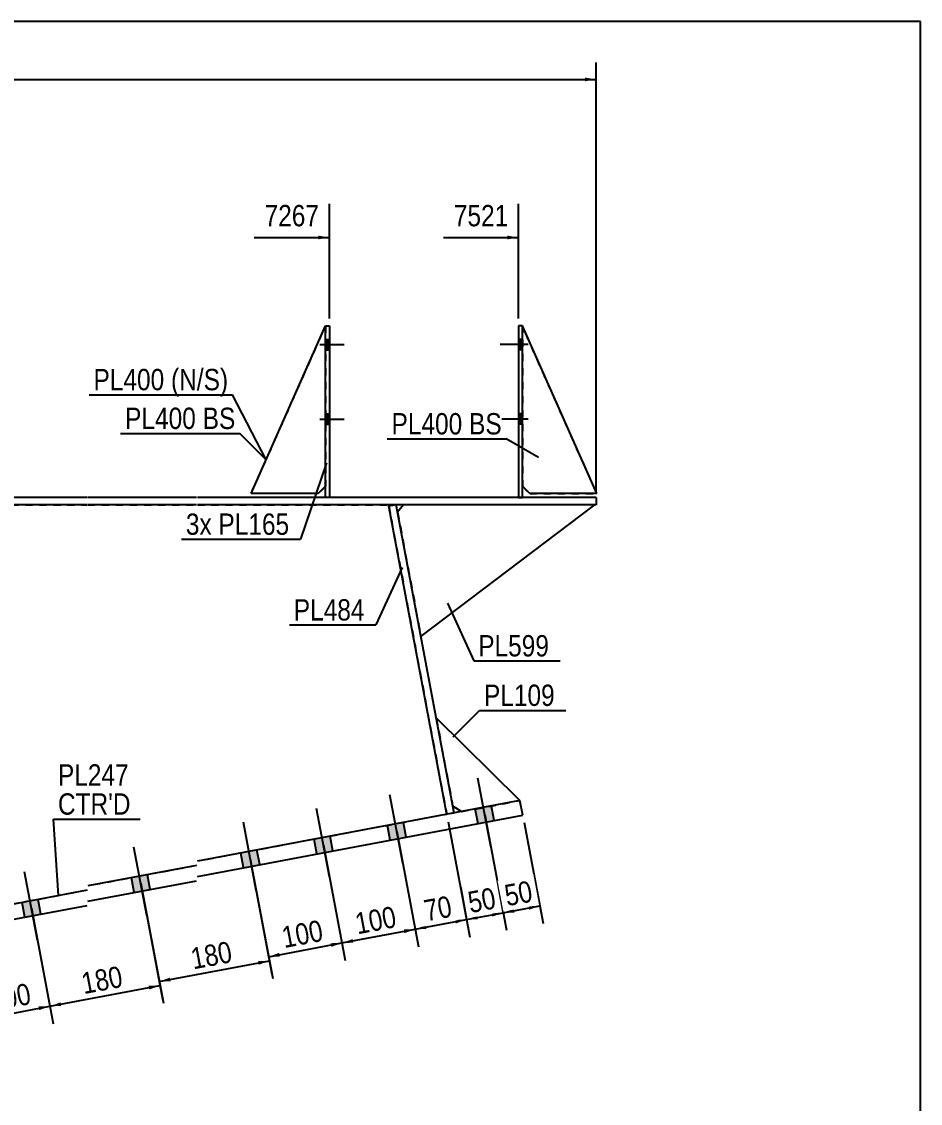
# Model space of a CAD drawing. Header units: millimetres. Extents: x -51 to 352, y -197 to 80.
# Drawn here: x 231.4 to 352, y -65.3 to 79.8 of the extents above; entities that cross this region are included whole.
import ezdxf

# ---------------------------------------------------------------- set-up
doc = ezdxf.new("R2010")
doc.units = ezdxf.units.MM
doc.linetypes.add('DXK_LINE_DOT1', pattern=[1.8814, 0.9407, -0.9407])
doc.styles.add('Arial Narrow', font='ARIALN.TTF', dxfattribs={"height": 0.2})

# ---------------------------------------------------------------- blocks, each defined once
blk = doc.blocks.new('Unknown-627306564-1201')
at = {"color": 5, "linetype": 'Continuous'}
for p, q in [((352, 79.83), (-48, 79.83)), ((352, -197.17), (352, 79.83))]:
    blk.add_line(p, q, dxfattribs=at)
blk = doc.blocks.new('Part-627306564-2026 - 1436')
at = {"color": 2, "linetype": 'Continuous'}
for p, q in [((298.61, 39), (298.11, 39)), ((298.11, 39), (298.11, 16)), ((298.61, 16), (298.61, 39)), ((298.11, 16), (298.61, 16))]:
    blk.add_line(p, q, dxfattribs=at)
blk = doc.blocks.new('Part-627306564-1962 - 1436')
at = {"color": 2, "linetype": 'Continuous'}
for p, q in [((298.29, -24.7), (255.01, -32.83)), ((298.66, -26.66), (298.29, -24.7)), ((255.01, -34.86), (298.66, -26.66)), ((254.91, -33.41), (240.33, -36.15)), ((240.33, -38.18), (254.91, -35.45)), ((240.23, -36.73), (196.21, -45)), ((196.58, -46.97), (240.23, -38.77)), ((196.21, -45), (196.58, -46.97))]:
    blk.add_line(p, q, dxfattribs=at)
blk = doc.blocks.new('Bolt-627306564-1440 - 1436')
at = {"linetype": 'Continuous'}
for points in [[(298.61, 35.8), (298.61, 37.2), (298.11, 37.2), (298.11, 35.8)], [(298.61, 35.8), (298.61, 37.2), (298.11, 37.2), (298.11, 35.8)], [(298.61, 35.8), (298.61, 37.2), (298.11, 37.2), (298.11, 35.8)], [(298.61, 25.8), (298.61, 27.2), (298.11, 27.2), (298.11, 25.8)], [(298.61, 25.8), (298.61, 27.2), (298.11, 27.2), (298.11, 25.8)], [(298.61, 25.8), (298.61, 27.2), (298.11, 27.2), (298.11, 25.8)]]:
    blk.add_hatch(color=3, dxfattribs=at).paths.add_polyline_path(points)
at = {"color": 3, "linetype": 'Continuous'}
for p, q in [((299.41, 36.5), (295.61, 36.5)), ((299.41, 36.5), (295.61, 36.5)), ((299.41, 36.5), (295.61, 36.5)), ((298.61, 37.2), (298.11, 37.2)), ((298.61, 37.2), (298.11, 37.2)), ((298.61, 37.2), (298.11, 37.2)), ((298.61, 35.8), (298.11, 35.8)), ((298.61, 35.8), (298.11, 35.8)), ((298.61, 35.8), (298.11, 35.8)), ((299.41, 26.5), (295.61, 26.5)), ((299.41, 26.5), (295.61, 26.5)), ((299.41, 26.5), (295.61, 26.5)), ((298.61, 27.2), (298.11, 27.2)), ((298.61, 27.2), (298.11, 27.2)), ((298.61, 27.2), (298.11, 27.2)), ((298.61, 25.8), (298.11, 25.8)), ((298.61, 25.8), (298.11, 25.8)), ((298.61, 25.8), (298.11, 25.8))]:
    blk.add_line(p, q, dxfattribs=at)
blk = doc.blocks.new('Part-627306564-1940 - 1436')
at = {"color": 2, "linetype": 'Continuous'}
for p, q in [((282.68, 15), (281.86, 14.02)), ((285, -2.69), (308.32, 15))]:
    blk.add_line(p, q, dxfattribs=at)
at = {"color": 7, "linetype": 'DXK_LINE_DOT1'}
for p, q in [((308.32, 15), (282.68, 15)), ((281.86, 14.02), (285, -2.69))]:
    blk.add_line(p, q, dxfattribs=at)
blk = doc.blocks.new('Bolt-627306564-1439 - 1436')
at = {"linetype": 'Continuous'}
for points in [[(272.72, 35.8), (272.72, 37.2), (272.22, 37.2), (272.22, 35.8)], [(272.72, 35.8), (272.72, 37.2), (272.22, 37.2), (272.22, 35.8)], [(272.72, 35.8), (272.72, 37.2), (272.22, 37.2), (272.22, 35.8)], [(272.72, 25.8), (272.72, 27.2), (272.22, 27.2), (272.22, 25.8)], [(272.72, 25.8), (272.72, 27.2), (272.22, 27.2), (272.22, 25.8)], [(272.72, 25.8), (272.72, 27.2), (272.22, 27.2), (272.22, 25.8)]]:
    blk.add_hatch(color=3, dxfattribs=at).paths.add_polyline_path(points)
at = {"color": 3, "linetype": 'Continuous'}
for p, q in [((271.42, 36.5), (274.72, 36.5)), ((271.42, 36.5), (274.72, 36.5)), ((271.42, 36.5), (274.72, 36.5)), ((272.22, 37.2), (272.72, 37.2)), ((272.22, 37.2), (272.72, 37.2)), ((272.22, 37.2), (272.72, 37.2)), ((272.22, 35.8), (272.72, 35.8)), ((272.22, 35.8), (272.72, 35.8)), ((272.22, 35.8), (272.72, 35.8)), ((271.42, 26.5), (274.72, 26.5)), ((271.42, 26.5), (274.72, 26.5)), ((271.42, 26.5), (274.72, 26.5)), ((272.22, 27.2), (272.72, 27.2)), ((272.22, 27.2), (272.72, 27.2)), ((272.22, 27.2), (272.72, 27.2)), ((272.22, 25.8), (272.72, 25.8)), ((272.22, 25.8), (272.72, 25.8)), ((272.22, 25.8), (272.72, 25.8))]:
    blk.add_line(p, q, dxfattribs=at)
blk = doc.blocks.new('Part-627306564-1506 - 1436')
at = {"color": 7, "linetype": 'DXK_LINE_DOT1'}
for p, q in [((298.61, 39), (298.61, 17.5)), ((308.61, 16.5), (298.61, 39)), ((298.61, 17.5), (299.61, 16.5)), ((299.61, 16.5), (308.61, 16.5))]:
    blk.add_line(p, q, dxfattribs=at)
blk = doc.blocks.new('Bolt-627306564-1451 - 1436')
at = {"linetype": 'Continuous'}
for points in [[(294.46, -25.42), (292.29, -25.82), (292.66, -27.79), (294.83, -27.38)], [(294.46, -25.42), (292.29, -25.82), (292.66, -27.79), (294.83, -27.38)], [(282.66, -27.63), (280.5, -28.04), (280.87, -30), (283.03, -29.6)], [(282.66, -27.63), (280.5, -28.04), (280.87, -30), (283.03, -29.6)], [(272.83, -29.48), (270.67, -29.88), (271.04, -31.85), (273.2, -31.44)], [(272.83, -29.48), (270.67, -29.88), (271.04, -31.85), (273.2, -31.44)], [(263.01, -31.32), (260.84, -31.73), (261.21, -33.69), (263.37, -33.29)], [(263.01, -31.32), (260.84, -31.73), (261.21, -33.69), (263.37, -33.29)], [(248.33, -34.65), (246.17, -35.05), (246.54, -37.02), (248.7, -36.61)], [(248.33, -34.65), (246.17, -35.05), (246.54, -37.02), (248.7, -36.61)], [(233.66, -37.97), (231.49, -38.37), (231.86, -40.34), (234.03, -39.93)], [(233.66, -37.97), (231.49, -38.37), (231.86, -40.34), (234.03, -39.93)], [(223.83, -39.81), (221.67, -40.22), (222.04, -42.19), (224.2, -41.78)], [(223.83, -39.81), (221.67, -40.22), (222.04, -42.19), (224.2, -41.78)], [(214, -41.66), (211.84, -42.07), (212.21, -44.03), (214.37, -43.62)], [(214, -41.66), (211.84, -42.07), (212.21, -44.03), (214.37, -43.62)], [(202.21, -43.87), (200.04, -44.28), (200.41, -46.25), (202.58, -45.84)], [(202.21, -43.87), (200.04, -44.28), (200.41, -46.25), (202.58, -45.84)]]:
    blk.add_hatch(color=3, dxfattribs=at).paths.add_polyline_path(points)
at = {"color": 3, "linetype": 'Continuous'}
for p, q in [((294.36, -30.87), (292.64, -21.69)), ((294.36, -30.87), (292.64, -21.69)), ((282.57, -33.08), (280.84, -23.9)), ((282.57, -33.08), (280.84, -23.9)), ((272.74, -34.93), (271.01, -25.75)), ((272.74, -34.93), (271.01, -25.75)), ((292.66, -27.79), (292.29, -25.82)), ((292.66, -27.79), (292.29, -25.82)), ((294.83, -27.38), (294.46, -25.42)), ((294.83, -27.38), (294.46, -25.42)), ((262.91, -36.77), (261.19, -27.59)), ((262.91, -36.77), (261.19, -27.59)), ((280.87, -30), (280.5, -28.04)), ((280.87, -30), (280.5, -28.04)), ((283.03, -29.6), (282.66, -27.63)), ((283.03, -29.6), (282.66, -27.63)), ((271.04, -31.85), (270.67, -29.88)), ((271.04, -31.85), (270.67, -29.88)), ((273.2, -31.44), (272.83, -29.48)), ((273.2, -31.44), (272.83, -29.48)), ((248.24, -40.1), (246.51, -30.92)), ((248.24, -40.1), (246.51, -30.92)), ((261.21, -33.69), (260.84, -31.73)), ((261.21, -33.69), (260.84, -31.73)), ((263.37, -33.29), (263.01, -31.32)), ((263.37, -33.29), (263.01, -31.32)), ((233.56, -43.42), (231.84, -34.24)), ((233.56, -43.42), (231.84, -34.24)), ((248.7, -36.61), (248.33, -34.65)), ((248.7, -36.61), (248.33, -34.65)), ((223.73, -45.26), (222.01, -36.09)), ((223.73, -45.26), (222.01, -36.09)), ((246.54, -37.02), (246.17, -35.05)), ((246.54, -37.02), (246.17, -35.05)), ((213.9, -47.11), (212.18, -37.93)), ((213.9, -47.11), (212.18, -37.93)), ((231.86, -40.34), (231.49, -38.37)), ((231.86, -40.34), (231.49, -38.37)), ((234.03, -39.93), (233.66, -37.97)), ((234.03, -39.93), (233.66, -37.97)), ((202.11, -49.33), (200.39, -40.15)), ((202.11, -49.33), (200.39, -40.15)), ((222.04, -42.19), (221.67, -40.22)), ((222.04, -42.19), (221.67, -40.22)), ((224.2, -41.78), (223.83, -39.81)), ((224.2, -41.78), (223.83, -39.81)), ((212.21, -44.03), (211.84, -42.07)), ((212.21, -44.03), (211.84, -42.07)), ((214.37, -43.62), (214, -41.66)), ((214.37, -43.62), (214, -41.66)), ((200.41, -46.25), (200.04, -44.28)), ((200.41, -46.25), (200.04, -44.28)), ((202.58, -45.84), (202.21, -43.87)), ((202.58, -45.84), (202.21, -43.87))]:
    blk.add_line(p, q, dxfattribs=at)
blk = doc.blocks.new('Part-627306564-1614 - 1436')
at = {"color": 2, "linetype": 'Continuous'}
for p, q in [((308.61, 16.5), (298.61, 39)), ((299.61, 16.5), (298.61, 17.5)), ((308.61, 16.5), (299.61, 16.5))]:
    blk.add_line(p, q, dxfattribs=at)
blk = doc.blocks.new('Part-627306564-1705 - 1436')
at = {"color": 2, "linetype": 'Continuous'}
for p, q in [((262.22, 16.5), (272.22, 39)), ((272.22, 17.5), (271.22, 16.5)), ((271.22, 16.5), (262.22, 16.5))]:
    blk.add_line(p, q, dxfattribs=at)
at = {"color": 7, "linetype": 'DXK_LINE_DOT1'}
blk.add_line((272.22, 39), (272.22, 17.5), dxfattribs=at)
blk = doc.blocks.new('Part-627306564-1764 - 1436')
at = {"color": 2, "linetype": 'Continuous'}
for p, q in [((100.1, 16), (100.1, 15)), ((118.89, 16), (100.1, 16)), ((135.1, 16), (119.39, 16)), ((145.24, 16), (135.2, 16)), ((160.34, 16), (145.34, 16)), ((167.14, 16), (160.84, 16)), ((182.24, 16), (167.24, 16)), ((189.04, 16), (182.74, 16)), ((208.35, 16), (189.14, 16)), ((240.23, 16), (208.85, 16)), ((254.91, 16), (240.33, 16)), ((272.22, 16), (255.01, 16)), ((298.11, 16), (272.72, 16)), ((308.5, 16), (298.61, 16)), ((308.5, 16), (308.5, 15)), ((135.1, 15), (100.1, 15)), ((145.24, 15), (135.2, 15)), ((167.14, 15), (145.34, 15)), ((189.04, 15), (167.24, 15)), ((240.23, 15), (189.14, 15)), ((254.91, 15), (240.33, 15)), ((308.5, 15), (255.01, 15))]:
    blk.add_line(p, q, dxfattribs=at)
at = {"color": 7, "linetype": 'DXK_LINE_DOT1'}
for p, q in [((119.39, 16), (118.89, 16)), ((160.84, 16), (160.34, 16)), ((182.74, 16), (182.24, 16)), ((208.85, 16), (208.35, 16)), ((272.72, 16), (272.22, 16)), ((298.61, 16), (298.11, 16))]:
    blk.add_line(p, q, dxfattribs=at)
blk = doc.blocks.new('Part-627306564-1808 - 1436')
at = {"color": 2, "linetype": 'Continuous'}
for p, q in [((196.21, 15), (196.21, 9.18)), ((280.66, 15), (280.69, 14.82)), ((196.21, -45), (196.21, 3.76))]:
    blk.add_line(p, q, dxfattribs=at)
at = {"color": 7, "linetype": 'DXK_LINE_DOT1'}
for p, q in [((196.21, 15), (240.23, 15)), ((240.33, 15), (254.91, 15)), ((255.01, 15), (280.66, 15)), ((280.69, 14.82), (288.46, -26.54)), ((288.46, -26.54), (255.01, -32.83)), ((254.91, -33.41), (240.33, -36.15)), ((240.23, -36.73), (196.21, -45))]:
    blk.add_line(p, q, dxfattribs=at)
blk = doc.blocks.new('Part-627306564-1874 - 1436')
at = {"color": 2, "linetype": 'Continuous'}
for p, q in [((281.68, 15), (280.69, 14.82)), ((288.46, -26.54), (280.69, 14.82)), ((289.44, -26.36), (281.68, 15))]:
    blk.add_line(p, q, dxfattribs=at)
at = {"color": 7, "linetype": 'DXK_LINE_DOT1'}
blk.add_line((289.44, -26.36), (288.46, -26.54), dxfattribs=at)
blk = doc.blocks.new('Part-627306564-1984 - 1436')
at = {"color": 2, "linetype": 'Continuous'}
for p, q in [((298.29, -24.7), (287.04, -13.58)), ((289.26, -25.38), (290.43, -26.17))]:
    blk.add_line(p, q, dxfattribs=at)
at = {"color": 7, "linetype": 'DXK_LINE_DOT1'}
for p, q in [((287.04, -13.58), (289.26, -25.38)), ((290.43, -26.17), (298.29, -24.7))]:
    blk.add_line(p, q, dxfattribs=at)
blk = doc.blocks.new('Part-627306564-2021 - 1436')
at = {"color": 2, "linetype": 'Continuous'}
for p, q in [((272.22, 16), (272.22, 39)), ((272.22, 39), (272.72, 39)), ((272.72, 39), (272.72, 16)), ((272.72, 16), (272.22, 16))]:
    blk.add_line(p, q, dxfattribs=at)
blk = doc.blocks.new('Part-627306564-7033 - 1436')
at = {"color": 7, "linetype": 'DXK_LINE_DOT1'}
for p, q in [((262.22, 16.5), (272.22, 39)), ((272.22, 17.5), (271.22, 16.5)), ((271.22, 16.5), (262.22, 16.5))]:
    blk.add_line(p, q, dxfattribs=at)
blk = doc.blocks.new('StraightDimension-627306564-6769 - 1436')
at = {"linetype": 'Continuous'}
for points in [[(263.16, -46.22), (264.68, -46.19), (263.25, -46.72)], [(251.42, -48.94), (249.9, -48.97), (251.33, -48.45)]]:
    blk.add_hatch(color=7, dxfattribs=at).paths.add_polyline_path(points)
at = {"color": 7, "linetype": 'Continuous'}
for p, q in [((262.11, -32.51), (265.12, -48.55)), ((247.43, -35.83), (250.34, -51.33)), ((249.9, -48.97), (264.68, -46.19))]:
    blk.add_line(p, q, dxfattribs=at)
at = {"color": 0}
blk.add_wipeout([(260.55, -46.82), (259.77, -42.69), (253.2, -43.92), (253.98, -48.05)], dxfattribs=at)
at = {"color": 3, "style": 'Arial Narrow'}
blk.add_text('180', height=2.863, rotation=10.6341, dxfattribs=at).set_placement((254.46, -47.35))
blk = doc.blocks.new('StraightDimension-627306564-6765 - 1436')
at = {"linetype": 'Continuous'}
for points in [[(292.63, -40.63), (291.11, -40.66), (292.54, -40.14)], [(294.51, -39.77), (296.03, -39.74), (294.6, -40.26)]]:
    blk.add_hatch(color=7, dxfattribs=at).paths.add_polyline_path(points)
at = {"color": 7, "linetype": 'Continuous'}
for p, q in [((288.65, -27.53), (291.56, -43.02)), ((293.56, -26.6), (296.47, -42.1)), ((291.11, -40.66), (296.03, -39.74))]:
    blk.add_line(p, q, dxfattribs=at)
at = {"color": 0}
blk.add_wipeout([(295.93, -39.61), (295.15, -35.48), (290.38, -36.37), (291.16, -40.5)], dxfattribs=at)
at = {"color": 3, "style": 'Arial Narrow'}
blk.add_text('50', height=2.863, rotation=10.6341, dxfattribs=at).set_placement((291.63, -39.8))
blk = doc.blocks.new('StraightDimension-627306564-6766 - 1436')
at = {"linetype": 'Continuous'}
for points in [[(285.75, -41.92), (284.23, -41.95), (285.66, -41.43)], [(289.59, -40.69), (291.11, -40.66), (289.68, -41.18)]]:
    blk.add_hatch(color=7, dxfattribs=at).paths.add_polyline_path(points)
at = {"color": 7, "linetype": 'Continuous'}
for p, q in [((288.65, -27.53), (291.56, -43.02)), ((281.77, -28.82), (284.68, -44.31)), ((284.23, -41.95), (291.11, -40.66))]:
    blk.add_line(p, q, dxfattribs=at)
at = {"color": 0}
blk.add_wipeout([(290.03, -40.71), (289.26, -36.58), (284.48, -37.48), (285.26, -41.61)], dxfattribs=at)
at = {"color": 3, "style": 'Arial Narrow'}
blk.add_text('70', height=2.863, rotation=10.6341, dxfattribs=at).set_placement((285.74, -40.91))
blk = doc.blocks.new('StraightDimension-627306564-6764 - 1436')
at = {"linetype": 'Continuous'}
for points in [[(299.42, -38.85), (300.94, -38.82), (299.51, -39.34)], [(297.55, -39.71), (296.03, -39.74), (297.45, -39.22)]]:
    blk.add_hatch(color=7, dxfattribs=at).paths.add_polyline_path(points)
at = {"color": 7, "linetype": 'Continuous'}
for p, q in [((293.56, -26.6), (296.47, -42.1)), ((298.84, -27.65), (301.38, -41.18)), ((296.03, -39.74), (300.94, -38.82))]:
    blk.add_line(p, q, dxfattribs=at)
at = {"color": 0}
blk.add_wipeout([(300.84, -38.68), (300.07, -34.55), (295.29, -35.45), (296.07, -39.58)], dxfattribs=at)
at = {"color": 3, "style": 'Arial Narrow'}
blk.add_text('50', height=2.863, rotation=10.6341, dxfattribs=at).set_placement((296.55, -38.88))
blk = doc.blocks.new('StraightDimension-627306564-6767 - 1436')
at = {"linetype": 'Continuous'}
for points in [[(282.71, -41.99), (284.23, -41.95), (282.8, -42.48)], [(275.92, -43.77), (274.4, -43.8), (275.83, -43.28)]]:
    blk.add_hatch(color=7, dxfattribs=at).paths.add_polyline_path(points)
at = {"color": 7, "linetype": 'Continuous'}
for p, q in [((281.77, -28.82), (284.68, -44.31)), ((271.94, -30.66), (274.85, -46.16)), ((274.4, -43.8), (284.23, -41.95))]:
    blk.add_line(p, q, dxfattribs=at)
at = {"color": 0}
blk.add_wipeout([(282.58, -42.11), (281.8, -37.99), (275.23, -39.22), (276.01, -43.35)], dxfattribs=at)
at = {"color": 3, "style": 'Arial Narrow'}
blk.add_text('100', height=2.863, rotation=10.6341, dxfattribs=at).set_placement((276.49, -42.65))
blk = doc.blocks.new('StraightDimension-627306564-6768 - 1436')
at = {"linetype": 'Continuous'}
for points in [[(272.88, -43.83), (274.4, -43.8), (272.98, -44.32)], [(266.1, -45.61), (264.58, -45.65), (266, -45.12)]]:
    blk.add_hatch(color=7, dxfattribs=at).paths.add_polyline_path(points)
at = {"color": 7, "linetype": 'Continuous'}
for p, q in [((271.94, -30.66), (274.85, -46.16)), ((262.11, -32.51), (265.02, -48)), ((264.58, -45.65), (274.4, -43.8))]:
    blk.add_line(p, q, dxfattribs=at)
at = {"color": 0}
blk.add_wipeout([(272.75, -43.96), (271.97, -39.83), (265.4, -41.06), (266.18, -45.19)], dxfattribs=at)
at = {"color": 3, "style": 'Arial Narrow'}
blk.add_text('100', height=2.863, rotation=10.6341, dxfattribs=at).set_placement((266.66, -44.49))
blk = doc.blocks.new('StraightDimension-627306564-6770 - 1436')
at = {"linetype": 'Continuous'}
for points in [[(248.48, -49.55), (250, -49.52), (248.58, -50.04)], [(236.75, -52.26), (235.23, -52.29), (236.66, -51.77)]]:
    blk.add_hatch(color=7, dxfattribs=at).paths.add_polyline_path(points)
at = {"color": 7, "linetype": 'Continuous'}
for p, q in [((247.43, -35.83), (250.45, -51.87)), ((232.76, -39.15), (235.67, -54.65)), ((235.23, -52.29), (250, -49.52))]:
    blk.add_line(p, q, dxfattribs=at)
at = {"color": 0}
blk.add_wipeout([(245.87, -50.14), (245.1, -46.01), (238.53, -47.24), (239.3, -51.37)], dxfattribs=at)
at = {"color": 3, "style": 'Arial Narrow'}
blk.add_text('180', height=2.863, rotation=10.6341, dxfattribs=at).set_placement((239.78, -50.67))
blk = doc.blocks.new('StraightDimension-627306564-6771 - 1436')
at = {"linetype": 'Continuous'}
for points in [[(226.92, -54.1), (225.4, -54.14), (226.83, -53.61)], [(233.71, -52.32), (235.23, -52.29), (233.8, -52.81)]]:
    blk.add_hatch(color=7, dxfattribs=at).paths.add_polyline_path(points)
at = {"color": 7, "linetype": 'Continuous'}
for p, q in [((232.76, -39.15), (235.67, -54.65)), ((222.93, -41), (225.84, -56.49)), ((225.4, -54.14), (235.23, -52.29))]:
    blk.add_line(p, q, dxfattribs=at)
at = {"color": 0}
blk.add_wipeout([(233.57, -52.45), (232.8, -48.32), (226.23, -49.55), (227, -53.68)], dxfattribs=at)
at = {"color": 3, "style": 'Arial Narrow'}
blk.add_text('100', height=2.863, rotation=10.6341, dxfattribs=at).set_placement((227.48, -52.98))
blk = doc.blocks.new('StraightDimension-627306564-7949 - 1436')
at = {"linetype": 'Continuous'}
blk.add_hatch(color=7, dxfattribs=at).paths.add_polyline_path([(296.61, 51.12), (298.11, 50.87), (296.61, 50.62)])
at = {"color": 7, "linetype": 'Continuous'}
for p, q in [((298.11, 40), (298.11, 55.37)), ((288.05, 50.87), (298.11, 50.87))]:
    blk.add_line(p, q, dxfattribs=at)
at = {"color": 0}
blk.add_wipeout([(297.34, 51.77), (297.34, 55.97), (288.82, 55.97), (288.82, 51.77)], dxfattribs=at)
at = {"color": 3, "style": 'Arial Narrow'}
blk.add_text('7521', height=2.863, dxfattribs=at).set_placement((289.42, 52.37))
blk = doc.blocks.new('StraightDimension-627306564-7950 - 1436')
at = {"linetype": 'Continuous'}
blk.add_hatch(color=7, dxfattribs=at).paths.add_polyline_path([(271.22, 51.12), (272.72, 50.87), (271.22, 50.62)])
at = {"color": 7, "linetype": 'Continuous'}
for p, q in [((272.72, 40), (272.72, 55.37)), ((262.65, 50.87), (272.72, 50.87))]:
    blk.add_line(p, q, dxfattribs=at)
at = {"color": 0}
blk.add_wipeout([(271.94, 51.77), (271.94, 55.97), (263.43, 55.97), (263.43, 51.77)], dxfattribs=at)
at = {"color": 3, "style": 'Arial Narrow'}
blk.add_text('7267', height=2.863, dxfattribs=at).set_placement((264.03, 52.37))
blk = doc.blocks.new('StraightDimension-627306564-8180 - 1436')
at = {"linetype": 'Continuous'}
blk.add_hatch(color=7, dxfattribs=at).paths.add_polyline_path([(307, 72.33), (308.5, 72.08), (307, 71.83)])
at = {"color": 7, "linetype": 'Continuous'}
for p, q in [((308.5, 16.5), (308.5, 74.33)), ((-1.6, 72.08), (308.5, 72.08))]:
    blk.add_line(p, q, dxfattribs=at)
blk = doc.blocks.new('MarkSet-627306564-4470 - 1436')
at = {"color": 7, "linetype": 'Continuous'}
blk.add_line((272.34, 20.63), (268.84, 10.37), dxfattribs=at)
at = {"color": 0}
for points in [[(256.94, 10.97), (256.94, 13.97), (253.47, 13.97), (253.47, 10.97)], [(267.34, 10.97), (267.34, 13.97), (257.84, 13.97), (257.84, 10.97)]]:
    blk.add_wipeout(points, dxfattribs=at)
for points in [[(256.94, 10.97), (256.94, 13.97), (253.47, 13.97), (253.47, 10.97)], [(267.34, 10.97), (267.34, 13.97), (257.84, 13.97), (257.84, 10.97)]]:
    blk.add_wipeout(points, dxfattribs=at)
at = {"color": 7, "linetype": 'Continuous'}
blk.add_line((252.87, 10.37), (268.84, 10.37), dxfattribs=at)
at = {"color": 3, "style": 'Arial Narrow'}
for s, p in [('3x', (253.47, 10.97)), ('PL165', (257.84, 10.97))]:
    blk.add_text(s, height=2.863, dxfattribs=at).set_placement(p)
blk = doc.blocks.new('Mark-627306564-4554 - 1436')
at = {"color": 0}
blk.add_wipeout([(302.96, -11.99), (302.96, -8.99), (293.46, -8.99), (293.46, -11.99)], dxfattribs=at)
blk.add_wipeout([(302.96, -11.99), (302.96, -8.99), (293.46, -8.99), (293.46, -11.99)], dxfattribs=at)
at = {"color": 7, "linetype": 'Continuous'}
for p, q in [((289.32, -16.13), (292.86, -12.59)), ((292.86, -12.59), (304.46, -12.59))]:
    blk.add_line(p, q, dxfattribs=at)
at = {"color": 3, "style": 'Arial Narrow'}
blk.add_text('PL109', height=2.863, dxfattribs=at).set_placement((293.46, -11.99))
blk = doc.blocks.new('MarkSet-627306564-4401 - 1436')
at = {"color": 0}
for points in [[(290.56, 24.44), (290.56, 27.44), (281.06, 27.44), (281.06, 24.44)], [(295.85, 24.44), (295.85, 27.44), (291.46, 27.44), (291.46, 24.44)]]:
    blk.add_wipeout(points, dxfattribs=at)
for points in [[(290.56, 24.44), (290.56, 27.44), (281.06, 27.44), (281.06, 24.44)], [(295.85, 24.44), (295.85, 27.44), (291.46, 27.44), (291.46, 24.44)]]:
    blk.add_wipeout(points, dxfattribs=at)
at = {"color": 7, "linetype": 'Continuous'}
for p in [(280.46, 23.84), (300.78, 21.34)]:
    blk.add_line(p, (296.45, 23.84), dxfattribs=at)
at = {"color": 3, "style": 'Arial Narrow'}
for s, p in [('PL400', (281.06, 24.44)), ('BS', (291.46, 24.44))]:
    blk.add_text(s, height=2.863, dxfattribs=at).set_placement(p)
blk = doc.blocks.new('Mark-627306564-4545 - 1436')
at = {"color": 7, "linetype": 'Continuous'}
blk.add_line((282.49, 6.6), (278.95, -1.13), dxfattribs=at)
at = {"color": 0}
blk.add_wipeout([(277.45, -0.53), (277.45, 2.47), (267.95, 2.47), (267.95, -0.53)], dxfattribs=at)
blk.add_wipeout([(277.45, -0.53), (277.45, 2.47), (267.95, 2.47), (267.95, -0.53)], dxfattribs=at)
at = {"color": 7, "linetype": 'Continuous'}
blk.add_line((267.35, -1.13), (278.95, -1.13), dxfattribs=at)
at = {"color": 3, "style": 'Arial Narrow'}
blk.add_text('PL484', height=2.863, dxfattribs=at).set_placement((267.95, -0.53))
blk = doc.blocks.new('Mark-627306564-4548 - 1436')
at = {"color": 0}
blk.add_wipeout([(302.19, -5.35), (302.19, -2.35), (292.69, -2.35), (292.69, -5.35)], dxfattribs=at)
blk.add_wipeout([(302.19, -5.35), (302.19, -2.35), (292.69, -2.35), (292.69, -5.35)], dxfattribs=at)
at = {"color": 7, "linetype": 'Continuous'}
for p, q in [((288.55, 1.79), (292.09, -5.95)), ((292.09, -5.95), (303.69, -5.95))]:
    blk.add_line(p, q, dxfattribs=at)
at = {"color": 3, "style": 'Arial Narrow'}
blk.add_text('PL599', height=2.863, dxfattribs=at).set_placement((292.69, -5.35))
blk = doc.blocks.new('Mark-627306564-4551 - 1436')
at = {"color": 0}
for points in [[(245.82, -22.68), (245.82, -19.68), (236.31, -19.68), (236.31, -22.68)], [(246.07, -26.58), (246.07, -23.58), (236.31, -23.58), (236.31, -26.58)]]:
    blk.add_wipeout(points, dxfattribs=at)
for points in [[(245.82, -22.68), (245.82, -19.68), (236.31, -19.68), (236.31, -22.68)], [(246.07, -26.58), (246.07, -23.58), (236.31, -23.58), (236.31, -26.58)]]:
    blk.add_wipeout(points, dxfattribs=at)
at = {"color": 7, "linetype": 'Continuous'}
for p, q in [((236.4, -37.45), (235.71, -27.18)), ((235.71, -27.18), (247.32, -27.18))]:
    blk.add_line(p, q, dxfattribs=at)
at = {"color": 3, "style": 'Arial Narrow'}
blk.add_text('PL247', height=2.863, dxfattribs=at).set_placement((236.31, -22.68))
at = {"color": 1, "style": 'Arial Narrow'}
blk.add_text("CTR'D", height=2.863, dxfattribs=at).set_placement((236.31, -26.58))
blk = doc.blocks.new('MarkSet-627306564-8082 - 1436')
at = {"color": 0}
for points in [[(254.83, 25.17), (254.83, 28.17), (245.32, 28.17), (245.32, 25.17)], [(260.11, 25.17), (260.11, 28.17), (255.73, 28.17), (255.73, 25.17)]]:
    blk.add_wipeout(points, dxfattribs=at)
for points in [[(254.83, 25.17), (254.83, 28.17), (245.32, 28.17), (245.32, 25.17)], [(260.11, 25.17), (260.11, 28.17), (255.73, 28.17), (255.73, 25.17)]]:
    blk.add_wipeout(points, dxfattribs=at)
at = {"color": 7, "linetype": 'Continuous'}
for p in [(244.72, 24.57), (264.24, 21.03)]:
    blk.add_line(p, (260.71, 24.57), dxfattribs=at)
at = {"color": 3, "style": 'Arial Narrow'}
for s, p in [('PL400', (245.32, 25.17)), ('BS', (255.73, 25.17))]:
    blk.add_text(s, height=2.863, dxfattribs=at).set_placement(p)
blk = doc.blocks.new('Mark-627306564-8087 - 1436')
at = {"color": 0}
for points in [[(250.58, 30.37), (250.58, 33.37), (241.08, 33.37), (241.08, 30.37)], [(259.14, 30.37), (259.14, 33.37), (251.48, 33.37), (251.48, 30.37)]]:
    blk.add_wipeout(points, dxfattribs=at)
for points in [[(250.58, 30.37), (250.58, 33.37), (241.08, 33.37), (241.08, 30.37)], [(259.14, 30.37), (259.14, 33.37), (251.48, 33.37), (251.48, 30.37)]]:
    blk.add_wipeout(points, dxfattribs=at)
at = {"color": 7, "linetype": 'Continuous'}
for p in [(240.48, 29.77), (264.24, 21.03)]:
    blk.add_line(p, (259.74, 29.77), dxfattribs=at)
at = {"color": 3, "style": 'Arial Narrow'}
for s, p in [('PL400', (241.08, 30.37)), ('(N/', (251.48, 30.37)), ('S)', (255.86, 30.37))]:
    blk.add_text(s, height=2.863, dxfattribs=at).set_placement(p)

msp = doc.modelspace()

# ---------------------------------------------------------------- block references
for name in ['Unknown-627306564-1201', 'Part-627306564-1705 - 1436', 'Part-627306564-7033 - 1436', 'Part-627306564-2021 - 1436', 'Part-627306564-2026 - 1436', 'Part-627306564-1506 - 1436', 'Part-627306564-1614 - 1436', 'Bolt-627306564-1439 - 1436', 'Bolt-627306564-1440 - 1436', 'Part-627306564-1764 - 1436', 'Part-627306564-1808 - 1436', 'Part-627306564-1874 - 1436', 'Part-627306564-1940 - 1436', 'Part-627306564-1984 - 1436', 'Bolt-627306564-1451 - 1436', 'Part-627306564-1962 - 1436']:
    msp.add_blockref(name, (0, 0))

# ---------------------------------------------------------------- next in the draw order: block references
for name in ['StraightDimension-627306564-7950 - 1436', 'StraightDimension-627306564-7949 - 1436', 'Mark-627306564-4545 - 1436', 'Mark-627306564-4548 - 1436', 'Mark-627306564-4554 - 1436', 'StraightDimension-627306564-6765 - 1436', 'StraightDimension-627306564-6769 - 1436']:
    msp.add_blockref(name, (0, 0))

# ---------------------------------------------------------------- next in the draw order: block references
for name in ['StraightDimension-627306564-8180 - 1436', 'StraightDimension-627306564-6766 - 1436', 'StraightDimension-627306564-6764 - 1436', 'StraightDimension-627306564-6770 - 1436']:
    msp.add_blockref(name, (0, 0))

# ---------------------------------------------------------------- next in the draw order: block references
for name in ['MarkSet-627306564-4401 - 1436', 'MarkSet-627306564-4470 - 1436', 'Mark-627306564-4551 - 1436', 'StraightDimension-627306564-6767 - 1436', 'StraightDimension-627306564-6771 - 1436']:
    msp.add_blockref(name, (0, 0))

# ---------------------------------------------------------------- next in the draw order: block references
for name in ['MarkSet-627306564-8082 - 1436', 'StraightDimension-627306564-6768 - 1436']:
    msp.add_blockref(name, (0, 0))

# ---------------------------------------------------------------- next in the draw order: block references
msp.add_blockref('Mark-627306564-8087 - 1436', (0, 0))

doc.saveas('drawing.dxf')
